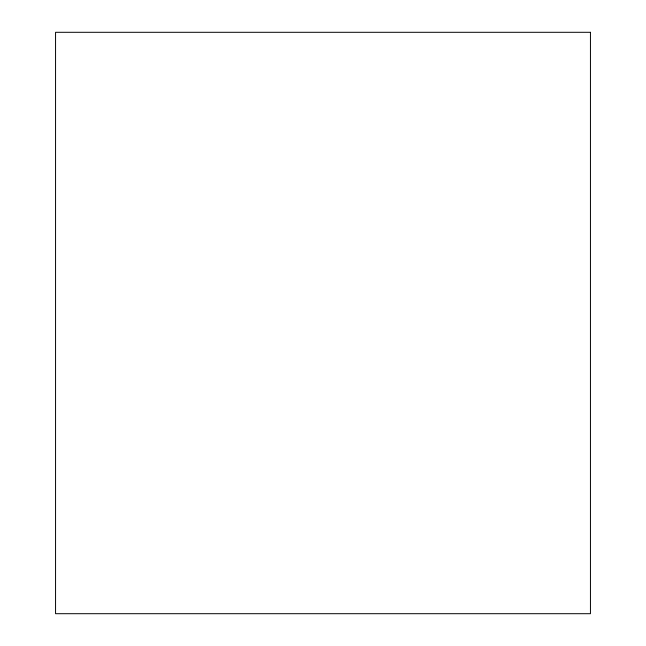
<?xml version="1.0" encoding="UTF-8"?>
<svg xmlns="http://www.w3.org/2000/svg" width="646" height="646" viewBox="0 0 646 646"><rect width="100%" height="100%" fill="white"/><g stroke="black" fill="none" stroke-linecap="round" stroke-linejoin="round"><path stroke-width="0.97" d="M590.444 32.3L55.556 32.3L55.556 613.7L590.444 613.7L590.444 32.3"/></g></svg>
